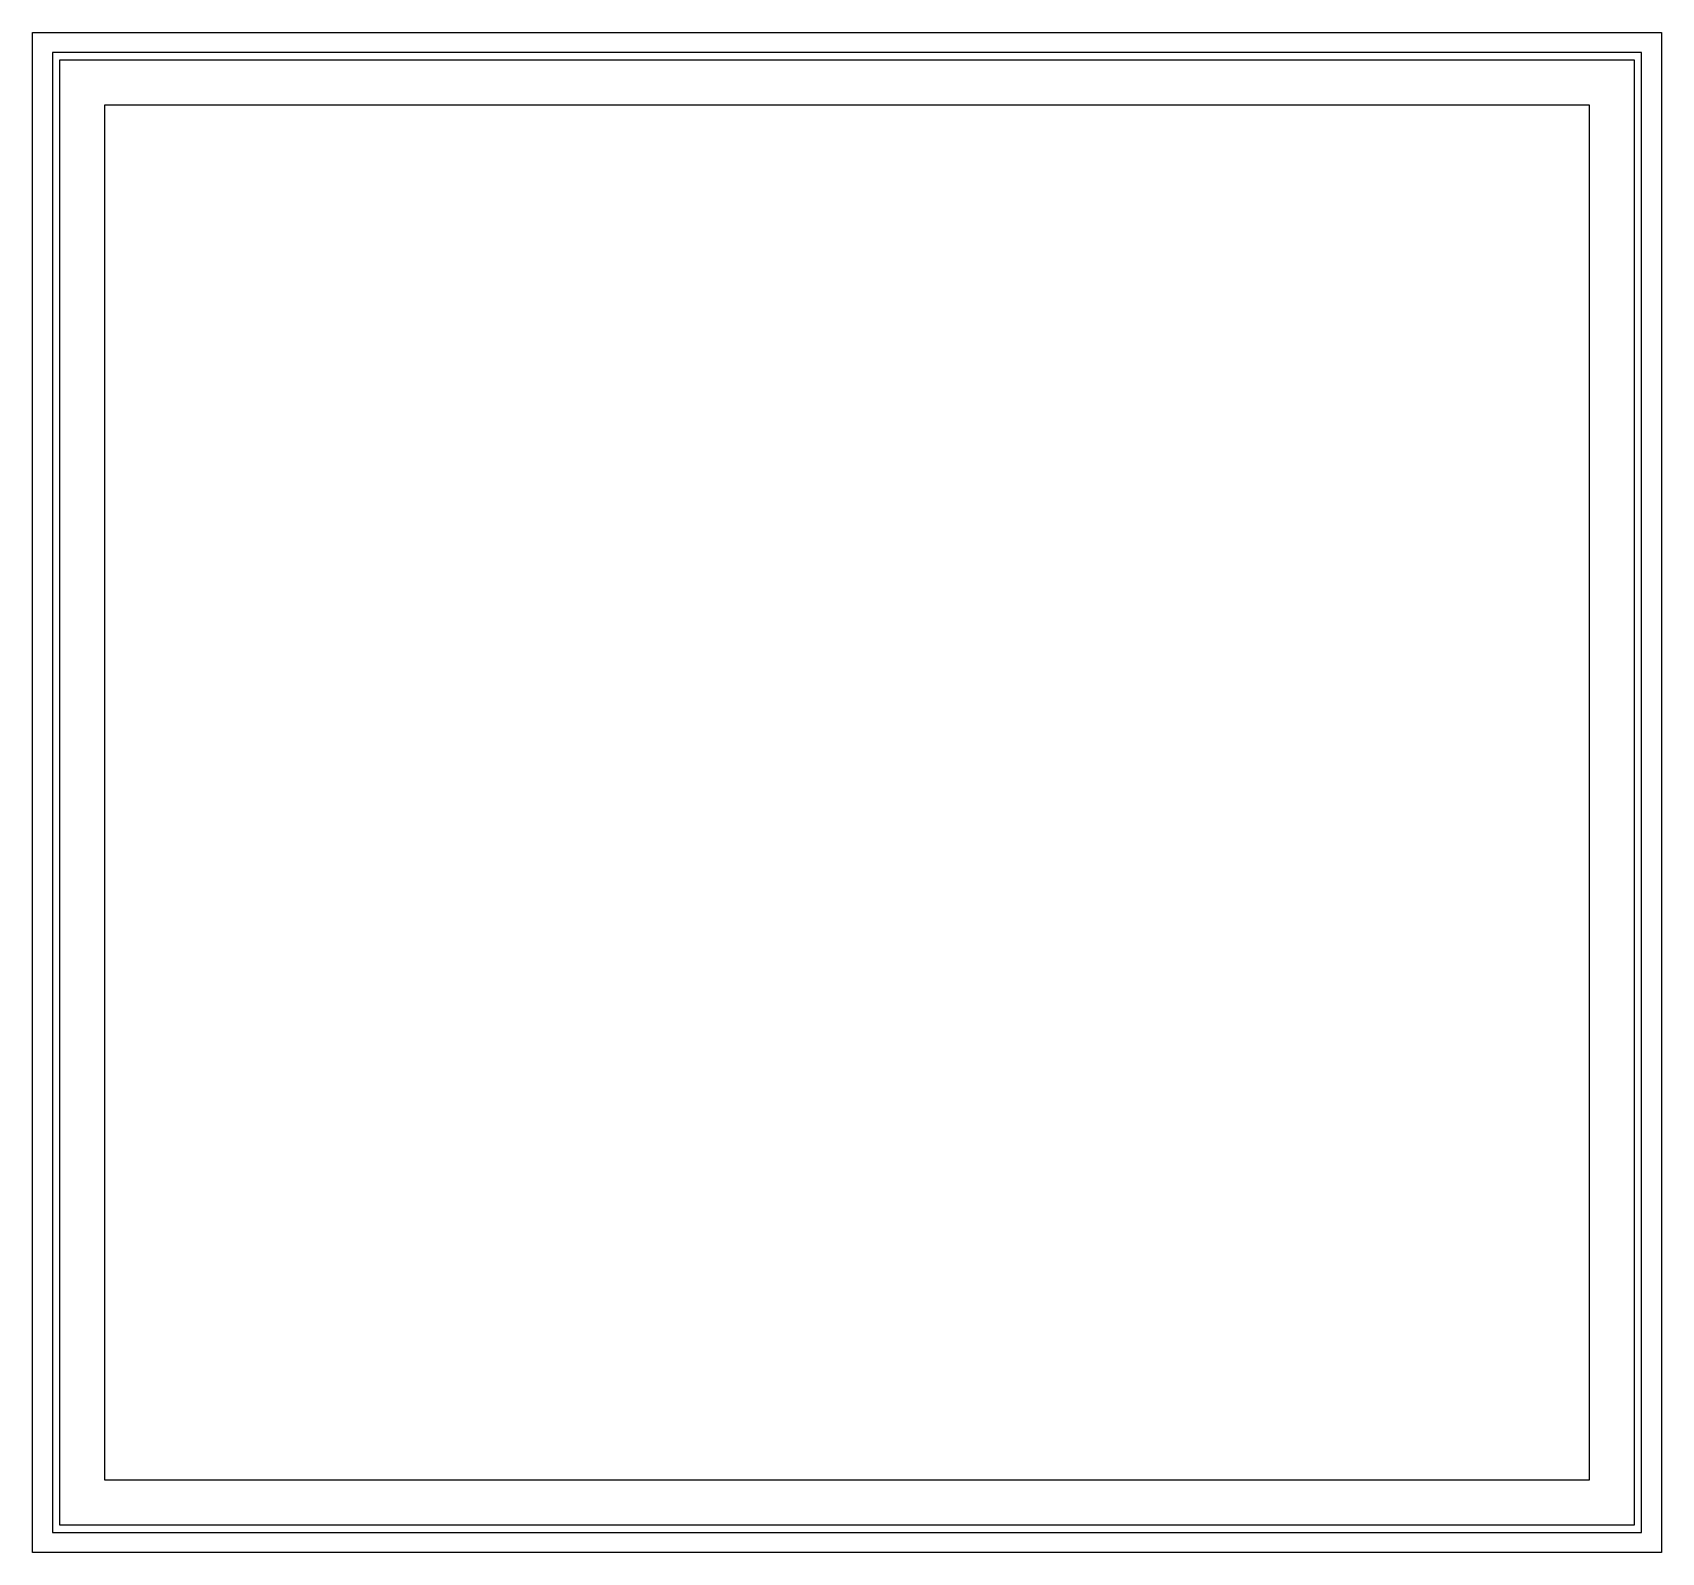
# Model space of a CAD drawing. Header units: millimetres. Extents: x 690 to 2444, y 537 to 1412.
# Drawn here: x 690 to 1140, y 992 to 1412 of the extents above; entities that cross this region are included whole.
import ezdxf

# ---------------------------------------------------------------- set-up
doc = ezdxf.new("R2010")
doc.units = ezdxf.units.MM

msp = doc.modelspace()

# ---------------------------------------------------------------- linework, layer by layer
for p, q in [((690, 1412), (1140, 1412)), ((690, 992), (690, 1412)), ((1140, 1412), (1140, 992)), ((710, 1392), (1120, 1392)), ((710, 1012), (710, 1392)), ((1120, 1392), (1120, 1012)), ((1120, 1012), (710, 1012)), ((1140, 992), (690, 992))]:
    msp.add_line(p, q)
at = {"color": 6}
for p, q in [((1134.5, 1406.5), (695.5, 1406.5)), ((695.5, 1406.5), (695.5, 997.5)), ((1134.5, 997.5), (1134.5, 1406.5)), ((695.5, 997.5), (1134.5, 997.5))]:
    msp.add_line(p, q, dxfattribs=at)
at = {"color": 4}
for p, q in [((697.5, 999.5), (697.5, 1404.5)), ((697.5, 1404.5), (1132.5, 1404.5)), ((1132.5, 1404.5), (1132.5, 999.5)), ((1132.5, 999.5), (697.5, 999.5))]:
    msp.add_line(p, q, dxfattribs=at)

doc.saveas('drawing.dxf')
